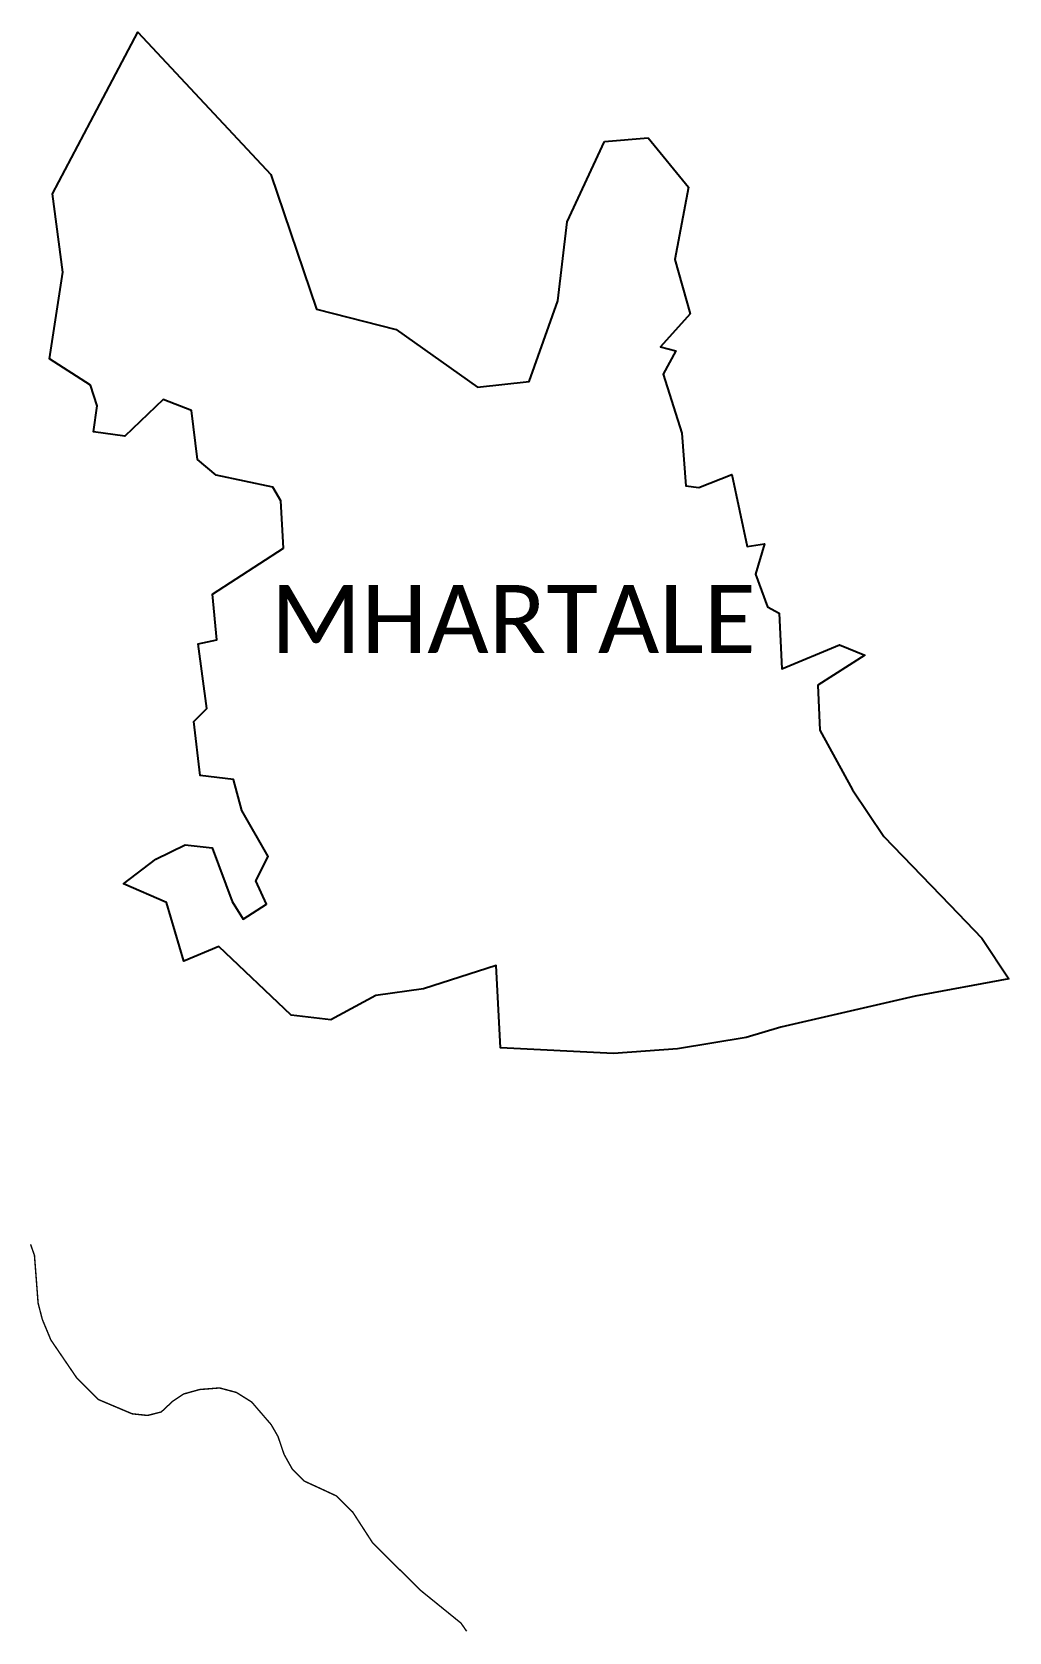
# Model space of a CAD drawing. Header units: metres. Extents: x 355535 to 359260, y 1739230 to 1742903.
# Drawn here: x 357196 to 359260, y 1739230 to 1742609 of the extents above; entities that cross this region are included whole.
import ezdxf

# ---------------------------------------------------------------- set-up
doc = ezdxf.new("R2010")
doc.units = ezdxf.units.M
doc.layers.add('NATURALLY PROTECTED', color=3, linetype='Continuous')
doc.layers.add('VILLAGE NAME', color=250, linetype='Continuous')

msp = doc.modelspace()

# ---------------------------------------------------------------- linework, layer by layer
at = {"color": 6}
for points in [[(358497.7, 1742385.8), (358583.2, 1742281.7), (358553.8, 1742128.4), (358586.6, 1742013.7), (358523.8, 1741944.5), (358556.4, 1741935.7), (358529.1, 1741886.4), (358568.6, 1741761.6), (358577.1, 1741650.8), (358604.9, 1741647.2), (358674.1, 1741674.4), (358707, 1741522.4), (358743.2, 1741528.5), (358724.6, 1741464), (358749.9, 1741395.3), (358774.3, 1741382), (358780.3, 1741264.5), (358901.6, 1741314.9), (358955.6, 1741292.8), (358856.1, 1741229.7), (358860.6, 1741134.9), (358929.1, 1741008.3), (358995.2, 1740910.2), (359134.6, 1740765.7), (359202.4, 1740695.4), (359259.8, 1740609.1), (359061.8, 1740572.8), (358777.6, 1740507.5), (358704.9, 1740485.3), (358559.8, 1740461.3), (358424.3, 1740451.6), (358185.7, 1740464), (358176.4, 1740637.6), (358023.4, 1740588.3), (357922.7, 1740574.3), (357827.8, 1740523), (357743.9, 1740532.7), (357590.7, 1740678), (357516.7, 1740646.4), (357480.3, 1740771), (357389.8, 1740810), (357458.2, 1740861.9), (357519.7, 1740892.1), (357576.6, 1740885.8), (357618.9, 1740772.8), (357642.2, 1740735.3), (357691.7, 1740767.2), (357669.3, 1740816.4), (357695.1, 1740868), (357639.5, 1740965.1), (357621.9, 1741030.1), (357551.3, 1741039), (357537.8, 1741152.9), (357565.5, 1741180.7), (357547.4, 1741316.7), (357586.8, 1741325.4), (357577.8, 1741421.7), (357727.3, 1741518.7), (357721.9, 1741618.7), (357705, 1741647.9), (357585.3, 1741673.1), (357546, 1741706.2), (357532.9, 1741809.8), (357473.2, 1741833.2), (357392.1, 1741755.6), (357326.1, 1741764.7), (357333.8, 1741819.9), (357319.9, 1741863.4), (357233.6, 1741918.8), (357261.5, 1742101.9), (357239.5, 1742267), (357333.2, 1742445.1), (357419.7, 1742609.1), (357700.8, 1742308.4), (357796.9, 1742023.5), (357965.3, 1741980.7), (358137.4, 1741858.7), (358246.2, 1741870.9), (358307, 1742041.4), (358326.8, 1742208.1), (358405.7, 1742377.9)], [(358405.7, 1742377.9), (358497.7, 1742385.8)]]:
    msp.add_lwpolyline(points, dxfattribs=at)
at = {"layer": 'NATURALLY PROTECTED', "const_width": 3, "flags": 128}
msp.add_lwpolyline([(357193.3, 1740048.7), (357201.5, 1740025.4), (357205.9, 1739968.3), (357209.2, 1739924.6), (357218.1, 1739890.2), (357236.2, 1739846.7), (357290.6, 1739766.9), (357336.1, 1739721.1), (357381.3, 1739702), (357407.8, 1739690.8), (357440.4, 1739687.3), (357469.4, 1739694.7), (357493.6, 1739717.4), (357516.5, 1739732.6), (357550.6, 1739742.1), (357592.4, 1739745.4), (357628, 1739735.9), (357660.3, 1739715.7), (357701.5, 1739667.9), (357715.9, 1739642.9), (357728.7, 1739605.1), (357746.3, 1739573.6), (357771.6, 1739548.6), (357811.3, 1739530.3), (357838.7, 1739517.6), (357873.5, 1739483.5), (357916, 1739417.9), (358017, 1739317.9), (358073.3, 1739272.3), (358102.5, 1739248.6), (358114.3, 1739231.5)], dxfattribs=at)

# ---------------------------------------------------------------- texts
at = {"layer": 'VILLAGE NAME', "insert": (357700.3, 1741441.4), "char_height": 143.7, "attachment_point": 1, "rotation": 359.9793}
msp.add_mtext_dynamic_manual_height_columns('{\\fCalibri|b0|i0|c0|p34;MHARTALE}', width=1418, gutter_width=718.5, heights=[0], dxfattribs=at)

doc.saveas('drawing.dxf')
